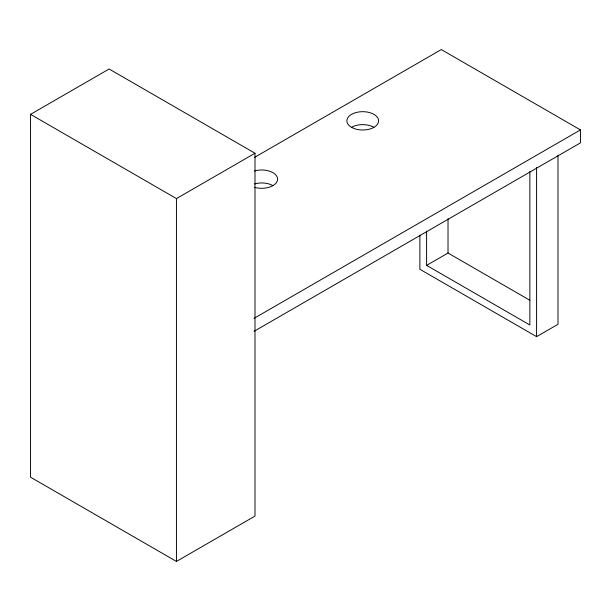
<?xml version="1.0" encoding="UTF-8"?>
<svg xmlns="http://www.w3.org/2000/svg" width="611" height="611" viewBox="0 0 611 611"><rect width="100%" height="100%" fill="white"/><g stroke="black" fill="none" stroke-linecap="round" stroke-linejoin="round"><path stroke-width="0.92" d="M30.55 114.356L109.109 69.005L255.001 153.231L255.001 516.074L176.442 561.433L30.55 477.199L30.55 114.356L176.442 198.59L255.001 153.231M254.573 157.371L441.295 49.567L580.45 129.914L580.45 142.867L254.107 331.284M254.107 318.323L580.45 129.914M426.608 231.065L426.608 265.38L448.023 253.023L529.798 300.23M419.879 235.075L419.879 269.268L536.588 336.653L558.003 324.288L558.003 155.217M426.608 265.38L529.859 324.991L529.859 171.515M536.588 167.582L536.588 336.653M448.023 218.7L448.023 253.023M176.442 198.59L176.442 561.433M254.52 170.988A15.871 9.165 0 0 1 277.6 179.153A15.871 9.165 0 0 1 254.52 187.317M351.508 127.317A15.871 9.165 0 0 0 378.064 123.216A15.871 9.165 0 0 0 358.626 111.989A15.871 9.165 0 0 0 351.508 127.317A15.871 9.165 0 0 1 373.955 127.317M254.52 183.949A15.871 9.165 0 0 1 272.957 185.629"/></g></svg>
